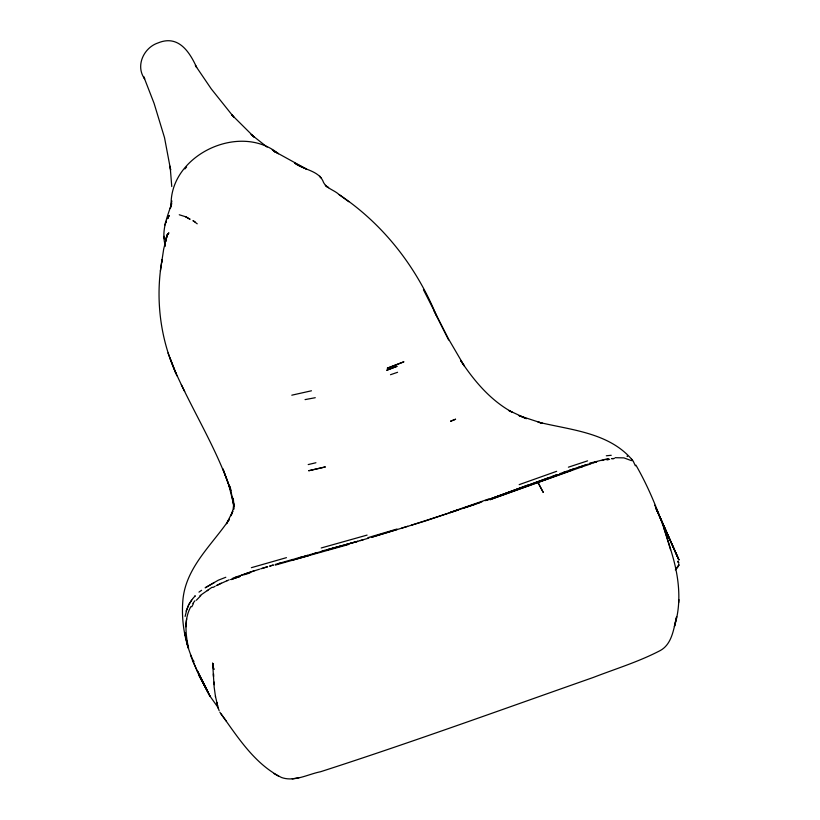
<?xml version="1.0" encoding="UTF-8"?>
<svg xmlns="http://www.w3.org/2000/svg" width="820" height="820" viewBox="0 0 820 820"><rect width="100%" height="100%" fill="white"/><g stroke="black" fill="none" stroke-linecap="round" stroke-linejoin="round"><path stroke-width="1.23" d="M233.772 509.169L233.782 504.249L233.146 509.148L231.055 515.729L232.829 511.188L226.504 523.713L229.436 519.152C212.011 544.982 185.31 567.788 182.829 600.906C181.281 620.309 184.541 640.543 192.208 658.46M678.775 563.268L677.597 561.31L678.786 562.643M219.842 712.191C237.144 736.186 254.21 763.881 281.578 777.524C294.595 782.095 308.033 774.182 320.579 771.733C412.111 742.233 502.506 709.32 593.239 677.474C615.707 668.771 638.985 661.699 660.387 650.475C672.246 643.884 673.691 628.417 676.643 616.671L674.399 626.5C681.994 602.597 678.97 577.188 671.898 553.592C662.98 522.986 651.818 492.84 635.92 465.114M166.286 237.759L165.886 240.854L166.614 236.765L165.814 241.183M678.652 602.772L678.899 599.635M160.392 271.112L162.063 259.663C155.277 297.639 159.951 337.512 175.695 372.762L170.058 358.166M185.105 616.435L186.284 611.792M186.673 618.874C185.125 628.653 186.417 638.606 188.59 648.2M161.622 262.605L163.682 249.075L167.28 234.51L165.886 240.854M165.209 245.354C161.161 230.902 167.147 217.023 171.698 203.555L170.365 208.382M170.304 208.352L171.882 200.91M164.953 224.977L166.327 221.133L165.291 223.091M678.724 565.544L678.919 565.021M678.191 566.476L678.939 564.642L675.342 569.89M190.875 606.585C187.421 612.765 186.048 619.787 185.904 626.798L185.894 626.347M191.798 606.82L193.274 603.858M191.552 600.117L189.02 604.237L192.71 598.764M192.843 603.479L194.924 600.793M676.1 569.131L677.955 566.948M196.349 600.271L200.808 595.627M193.141 598.159L195.314 595.802L194.729 596.212M199.957 595.668L212.195 587.151M207.265 590.707L208.044 590.113M198.963 592.122L201.597 590.297M214.379 582.497L205.154 587.807L218.284 580.201L225.818 577.27M216.203 585.644L227.324 580.58M213.026 587.417L215.086 586.351M217.146 585.285L221.267 583.163M226.925 580.775L229.19 579.812M537.899 482.324L543.229 492.369L537.899 482.324L489.888 499.728L582.548 466.641M568.393 467.185L587.581 460.86M528.572 484.763L490.073 499.072L527.322 485.522M521.94 487.48L524.903 486.393M525.886 486.024L552.598 476.246M555.294 475.928L537.561 482.447L571.786 470.198M528.521 485.091L548.088 478.009M551.614 476.738L557.487 474.626M563.022 472.627L566.333 471.428M476.317 503.88L481.904 501.871M485.255 500.661L488.607 499.462M489.806 499.031L502.988 494.296M505.376 493.435L520.956 487.838M234.417 577.69L242.72 574.717M243.909 574.297L247.025 573.18M553.756 475.815L557.251 474.575M559.578 473.755L573.457 468.937M232.644 578.305L238.261 576.337M241.623 575.148L249.669 572.319M450.241 512.326L488.966 498.919M390.494 374.719L397.587 372.29M453.655 511.403L425.672 520.874L371.265 537.428M454.823 511.003L458.431 509.784M465.657 507.344L480.11 502.445M485.84 500.507L489.017 499.431M556.657 471.315L519.173 484.651M569.223 470.454L573.856 468.896M577.331 467.728L585.429 465.001M251.381 567.686L286.457 557.651M448.704 513.146L411.281 525.22M449.913 512.746L458.318 509.917M464.315 507.908L475.118 504.279L450.036 512.623M580.037 467.472L590.933 463.853M291.787 395.189L311.467 390.791M249.864 573.026L243.694 574.881M574.605 468.558L588.442 464.069M275.192 565.124L308.75 555.632M248.06 572.811L259.54 569.193M260.668 568.834L267.433 566.702M607.435 459.897L609.701 459.2M250.817 571.919L254.087 570.915M261.867 568.547L267.648 566.784M269.964 566.087L273.429 565.021M360.072 540.698L363.424 539.683M371.511 537.233L396.89 529.576M401.687 528.121L407.683 526.307M367.852 537.674L396.931 529.043M321.225 547.975L367.093 535.091M269.667 566.056L273.019 565.103M275.243 564.457L293.539 559.199M348.254 544.593L292.033 560.285M593.126 462.839L596.775 461.803L590.113 463.618M278.072 563.709L281.557 562.725M298.449 557.959L302.139 556.913M304.609 556.216L310.77 554.484M327.18 549.882L337.635 546.93M338.834 546.591L368.867 538.115M313.117 553.818L316.458 552.885M328.195 549.615L342.955 545.495M345.415 544.808L357.725 541.374L322.014 551.009M294.677 558.891L302.672 556.678M303.81 556.36L307.51 555.335M309.981 554.648L322.321 551.235M589.621 463.197L608.225 458.595M305.06 399.606L315.259 397.71M308.207 464.571L315.936 462.746M606.318 455.787L611.249 455.284M605.929 459.702L608.194 459.261M601.685 460.512L603.94 460.102M292.238 778.877L299.085 777.657M615.02 457.693L623.907 457.878L631.451 460.645M611.771 458.698L613.995 458.585M611.597 458.595L613.883 458.493M185.351 216.675L190.076 219.288L186.304 216.972L179.272 214.768M294.769 163.19C303.728 170.037 319.39 170.437 323.572 182.522C326.749 188.62 334.273 190.076 339.06 194.555C383.545 224.301 416.734 267.176 436.886 316.633M294.688 163.159L306.465 169.084L273.839 151.085L278.462 153.75C239.819 122.016 170.109 154.929 171.103 204.918M327.088 186.847L328.564 187.667L325.356 185.392L326.852 186.663M273.931 773.547L278.749 776.263M626.941 456.115L627.597 456.504M195.15 221.964L192.956 220.631L197.22 223.809M272.26 149.773L275.438 152.387M339.06 194.555L348.797 201.73M267.074 147.067L251.104 134.429L254.261 137.165L231.742 114.779L233.895 117.239L211.263 88.888L195.365 65.467L196.656 67.435C189.358 51.352 178.104 34.614 158.096 42.917C143.715 47.611 135.177 65.969 144.699 78.935L143.808 76.855L154.078 103.351L164.523 137.678L170.632 170.027L170.129 166.224L171.759 186.55M631.564 459.19L633.04 461.024M632.148 459.784C608.86 432.386 570.535 430.049 538.033 422.074L542.256 423.253L519.06 415.658L526.409 418.671L508.728 410.441L512.1 412.163C490.473 400.283 474.257 381.034 460.809 360.738L464.243 365.874L448.335 338.65L423.438 289.706M217.607 706.881L209.92 696.057L199.188 675.618L192.464 660.151L197.22 670.934M320.353 176.987L319.749 176.208L321.081 177.94M226.504 721.333L220.959 713.851M192.679 659.485L193.991 661.473M633.317 461.352L635.367 465.821M174.814 370.507C192.608 410.861 216.695 448.53 230.768 490.524L222.978 468.958L228.554 484.056L234.161 506.206M655.19 506.278L654.708 505.233M434.036 310.985L448.612 339.941M181.302 384.662L184.664 391.417M678.724 559.394L655.508 507.262L678.847 559.783M656.359 509.056L678.919 559.978L656.226 508.615M219.155 710.663L218.038 707.434M168.018 352.979L176.884 375.785M190.435 654.872L192.515 660.295M663.831 527.895L670.565 549.728M218.263 708.47L215.434 696.252M164.789 243.335L165.322 245.826M230.112 486.373L233.895 506.616L233.31 498.283L233.649 509.21M164.748 243.622L165.25 246.02M232.859 499.236L234.079 506.247M213.702 669.417L212.647 663.216L213.712 669.417L212.647 663.216L214.153 687.098L215.516 696.826M214.204 682.076L214.266 684.71M164.236 236.273L164.297 238.835M213.538 676.654L213.477 673.763L213.528 676.285M184.91 168.93A60.116 45.11 -26.7 0 1 186.601 166.993M186.447 610.367L186.212 611.361L188.774 604.637L186.447 610.367M167.741 218.294L167.485 218.786L169.248 215.475L167.741 218.294M168.1 233.802L167.106 235.514L168.899 232.808L168.1 233.802M455.541 419.256L450.61 421.224L455.541 419.256M403.44 361.948L387.245 368.211L403.942 361.815L403.44 361.948M395.67 366.806L386.661 370.281L397.126 366.284L395.67 366.806M240.301 576.347L230.994 579.555L240.301 576.347M325.212 466.959L308.812 470.711L325.212 466.959M209.879 695.934L199.188 675.618L209.879 695.934M206.865 689.538L197.364 670.76L208.116 692.439L206.865 689.538M188.067 647.718L184.818 632.794L188.067 647.718M217.556 705.979L216.859 702.658L217.556 705.979"/></g></svg>
